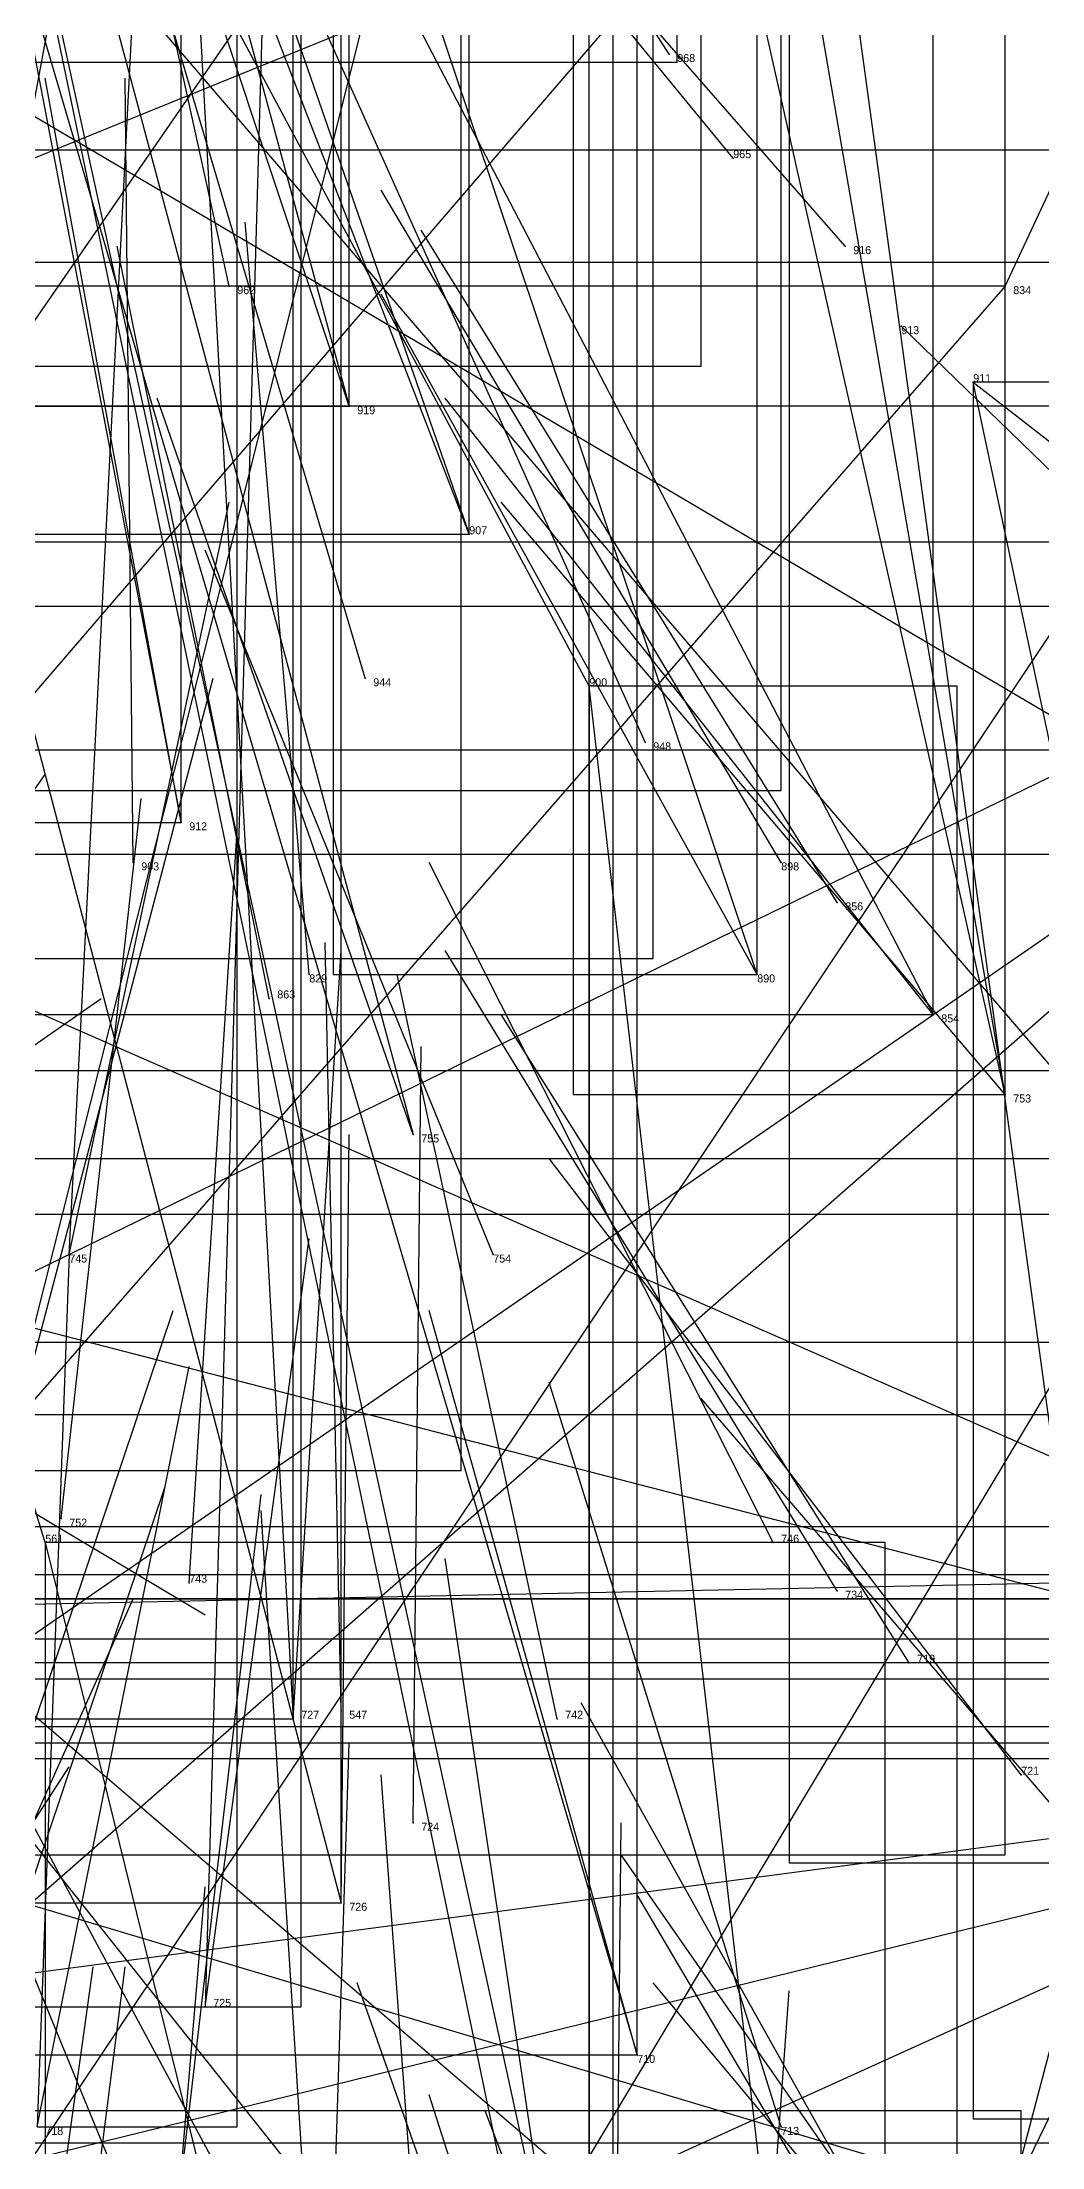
# Model space of a CAD drawing. Extents: x 59.1 to 70.8, y 600.3 to 605.1.
# Drawn here: x 68.2606 to 68.3856, y 601.3845 to 601.6475 of the extents above; entities that cross this region are included whole.
import ezdxf

# ---------------------------------------------------------------- set-up
doc = ezdxf.new("R2010")
doc.units = 0
for name, color, linetype in [('Clients', 3, 'CONTINUOUS'), ('Facilities', 3, 'CONTINUOUS'), ('Facilities_lines', 3, 'CONTINUOUS'), ('Min_max_boxes', 1, 'CONTINUOUS'), ('Normals', 1, 'CONTINUOUS'), ('Source_points', 5, 'CONTINUOUS'), ('Text', 3, 'CONTINUOUS')]:
    doc.layers.add(name, color=color, linetype=linetype)

msp = doc.modelspace()

# ---------------------------------------------------------------- linework, layer by layer
at = {"layer": 'Clients', "color": 5}
for p in [(68.377, 601.605, 446.328), (68.299, 601.602, 446.477), (68.314, 601.586, 446.417), (68.329, 601.567, 446.36), (68.278, 601.55, 446.403), (68.372, 601.526, 446.128), (68.307, 601.511, 446.187), (68.292, 601.438, 445.954), (68.298, 601.415, 445.972), (68.281, 601.402, 445.914), (68.335, 601.396, 445.782)]:
    msp.add_point(p, dxfattribs=at)
at = {"layer": 'Facilities', "color": 3}
for p in [(68.339, 601.646, 446.563), (68.347, 601.633, 446.506), (68.361, 601.622, 446.445), (68.284, 601.617, 446.535), (68.381, 601.617, 445.296), (68.368, 601.612, 446.387), (68.301, 601.568, 446.461), (68.336, 601.56, 446.303), (68.272, 601.545, 446.303), (68.353, 601.545, 446.245), (68.36, 601.54, 446.185), (68.294, 601.531, 445.103), (68.35, 601.531, 446.277), (68.289, 601.528, 446.243), (68.381, 601.516, 446.068), (68.264, 601.496, 446.052), (68.317, 601.496, 446.129), (68.263, 601.463, 446.117), (68.261, 601.46, 444.908), (68.352, 601.46, 446.011), (68.279, 601.455, 446.013), (68.36, 601.454, 445.953), (68.369, 601.445, 445.895), (68.298, 601.439, 444.831), (68.325, 601.438, 446.025), (68.383, 601.431, 445.837), (68.307, 601.425, 445.899), (68.353, 601.387, 445.829)]:
    msp.add_point(p, dxfattribs=at)
at = {"layer": 'Facilities_lines', "color": 3}
for p, q in [((68.168, 602.085, 446.956), (68.299, 601.602, 446.477)), ((68.127, 601.996, 446.718), (68.372, 601.526, 446.128)), ((68.266, 601.91, 446.342), (68.292, 601.438, 445.954)), ((68.264, 601.496, 446.052), (68.285, 601.907, 446.386)), ((68.197, 601.865, 446.239), (68.335, 601.396, 445.782)), ((68.22, 601.853, 447.272), (68.278, 601.55, 446.403)), ((68.223, 601.848, 446.163), (68.314, 601.586, 446.417)), ((68.404, 601.822, 446.344), (68.146, 601.448, 445.749)), ((68.293, 601.821, 446.099), (68.237, 601.518, 446.293)), ((68.293, 601.821, 446.099), (68.281, 601.402, 445.914)), ((68.14, 601.807, 446.215), (68.436, 601.462, 445.721)), ((68.236, 601.776, 445.965), (68.332, 601.314, 445.558)), ((68.236, 601.776, 445.965), (68.307, 601.511, 446.187)), ((68.329, 601.762, 445.825), (68.205, 601.271, 445.438)), ((68.381, 601.516, 446.068), (68.327, 601.756, 446.837)), ((68.242, 601.745, 445.762), (68.408, 600.985, 444.661)), ((68.114, 601.724, 446.228), (68.462, 601.519, 445.452)), ((68.392, 601.72, 445.829), (68.182, 601.476, 445.993)), ((68.381, 601.516, 446.068), (68.346, 601.719, 446.741)), ((68.394, 601.42, 445.779), (68.354, 601.713, 446.684)), ((68.444, 601.708, 446.172), (68.122, 601.577, 445.775)), ((68.35, 601.531, 446.277), (68.297, 601.689, 446.738)), ((68.231, 601.67, 446.616), (68.298, 601.415, 445.972)), ((68.427, 601.634, 445.443), (68.165, 601.242, 445.259)), ((68.381, 601.617, 445.296), (68.21, 601.421, 445.88)), ((68.423, 601.388, 445.549), (68.377, 601.605, 446.328)), ((68.466, 601.596, 445.746), (68.112, 601.286, 445.022)), ((68.451, 601.587, 445.594), (68.118, 601.425, 445.438)), ((68.45, 601.443, 445.135), (68.126, 601.585, 445.913)), ((68.451, 601.587, 445.594), (68.149, 601.083, 444.552)), ((68.361, 601.289, 445.44), (68.329, 601.567, 446.36)), ((68.42, 601.559, 445.373), (68.118, 601.351, 445.274)), ((68.155, 601.528, 445.216), (68.461, 601.266, 445.032)), ((68.139, 601.518, 445.335), (68.46, 601.435, 445.428)), ((68.197, 601.501, 445.061), (68.415, 601.227, 445.082)), ((68.264, 601.496, 446.052), (68.26, 601.387, 445.858)), ((68.227, 601.485, 444.985), (68.444, 600.957, 444.458)), ((68.227, 601.485, 444.985), (68.397, 601.169, 445.066)), ((68.261, 601.46, 444.908), (68.366, 601.034, 444.74)), ((68.437, 601.456, 445.073), (68.151, 601.45, 445.814)), ((68.131, 601.453, 445.105), (68.456, 601.356, 445.257)), ((68.131, 601.453, 445.105), (68.443, 601.453, 445.602)), ((68.458, 601.437, 445.31), (68.129, 601.288, 444.874)), ((68.462, 601.433, 445.252), (68.099, 601.385, 445.186)), ((68.463, 601.433, 445.193), (68.113, 601.347, 445.209))]:
    msp.add_line(p, q, dxfattribs=at)
at = {"layer": 'Min_max_boxes', "color": 1}
for p, q in [((68.299, 601.602, 446.477), (68.299, 602.085, 446.477)), ((68.299, 601.602, 447.588), (68.299, 602.085, 447.588)), ((68.34, 601.645, 446.338), (68.34, 602.041, 446.338)), ((68.34, 601.645, 447.042), (68.34, 602.041, 447.042)), ((68.313, 601.469, 445.934), (68.313, 602.023, 445.934)), ((68.313, 601.469, 447.277), (68.313, 602.023, 447.277)), ((68.372, 601.526, 446.128), (68.372, 601.996, 446.128)), ((68.372, 601.526, 446.718), (68.372, 601.996, 446.718)), ((68.337, 601.533, 446.164), (68.337, 601.949, 446.164)), ((68.337, 601.533, 446.599), (68.337, 601.949, 446.599)), ((68.353, 601.554, 446.243), (68.353, 601.92, 446.243)), ((68.353, 601.554, 446.375), (68.353, 601.92, 446.375)), ((68.292, 601.438, 445.954), (68.292, 601.91, 445.954)), ((68.292, 601.438, 446.654), (68.292, 601.91, 446.654)), ((68.285, 601.387, 445.858), (68.285, 601.907, 445.858)), ((68.285, 601.387, 446.386), (68.285, 601.907, 446.386)), ((68.335, 601.396, 445.782), (68.335, 601.865, 445.782)), ((68.335, 601.396, 446.239), (68.335, 601.865, 446.239)), ((68.343, 601.607, 446.312), (68.343, 601.866, 446.312)), ((68.343, 601.607, 447.045), (68.343, 601.866, 447.045)), ((68.278, 601.55, 446.403), (68.278, 601.853, 446.403)), ((68.278, 601.55, 447.272), (68.278, 601.853, 447.272)), ((68.314, 601.586, 446.163), (68.314, 601.848, 446.163)), ((68.314, 601.586, 446.417), (68.314, 601.848, 446.417)), ((68.293, 601.402, 445.914), (68.293, 601.821, 445.914)), ((68.293, 601.402, 446.293), (68.293, 601.821, 446.293)), ((68.332, 601.314, 445.558), (68.332, 601.776, 445.558)), ((68.332, 601.314, 446.187), (68.332, 601.776, 446.187)), ((68.329, 601.271, 445.438), (68.329, 601.762, 445.438)), ((68.329, 601.271, 445.825), (68.329, 601.762, 445.825)), ((68.327, 601.756, 446.068), (68.327, 601.516, 446.068)), ((68.327, 601.756, 446.837), (68.327, 601.516, 446.837)), ((68.381, 601.516, 446.068), (68.381, 601.756, 446.068)), ((68.381, 601.516, 446.837), (68.381, 601.756, 446.837)), ((68.298, 601.415, 445.972), (68.298, 601.72, 445.972)), ((68.298, 601.415, 446.937), (68.298, 601.72, 446.937)), ((68.354, 601.713, 445.779), (68.354, 601.42, 445.779)), ((68.354, 601.713, 446.684), (68.354, 601.42, 446.684)), ((68.297, 601.689, 446.277), (68.297, 601.531, 446.277)), ((68.297, 601.689, 446.738), (68.297, 601.531, 446.738)), ((68.35, 601.531, 446.277), (68.35, 601.689, 446.277)), ((68.35, 601.531, 446.738), (68.35, 601.689, 446.738)), ((68.109, 601.645, 446.338), (68.34, 601.645, 446.338)), ((68.109, 601.645, 447.042), (68.34, 601.645, 447.042)), ((68.34, 601.645, 446.338), (68.34, 601.645, 447.042)), ((68.427, 601.634, 445.259), (68.165, 601.634, 445.259)), ((68.427, 601.634, 445.443), (68.165, 601.634, 445.443)), ((68.078, 601.62, 446.097), (68.445, 601.62, 446.097)), ((68.078, 601.62, 446.929), (68.445, 601.62, 446.929)), ((68.381, 601.617, 445.296), (68.21, 601.617, 445.296)), ((68.381, 601.617, 445.88), (68.21, 601.617, 445.88)), ((68.381, 601.421, 445.296), (68.381, 601.617, 445.296)), ((68.381, 601.421, 445.88), (68.381, 601.617, 445.88)), ((68.381, 601.617, 445.296), (68.381, 601.617, 445.88)), ((68.117, 601.607, 446.312), (68.343, 601.607, 446.312)), ((68.117, 601.607, 447.045), (68.343, 601.607, 447.045)), ((68.343, 601.607, 446.312), (68.343, 601.607, 447.045)), ((68.423, 601.605, 445.549), (68.377, 601.605, 445.549)), ((68.377, 601.605, 445.549), (68.377, 601.388, 445.549)), ((68.423, 601.605, 446.328), (68.377, 601.605, 446.328)), ((68.377, 601.605, 446.328), (68.377, 601.388, 446.328)), ((68.377, 601.605, 445.549), (68.377, 601.605, 446.328)), ((68.466, 601.602, 445.022), (68.112, 601.602, 445.022)), ((68.466, 601.602, 445.747), (68.112, 601.602, 445.747)), ((68.168, 601.602, 446.477), (68.299, 601.602, 446.477)), ((68.168, 601.602, 447.588), (68.299, 601.602, 447.588)), ((68.299, 601.602, 446.477), (68.299, 601.602, 447.588)), ((68.45, 601.585, 445.135), (68.126, 601.585, 445.135)), ((68.45, 601.585, 445.913), (68.126, 601.585, 445.913)), ((68.223, 601.586, 446.163), (68.314, 601.586, 446.163)), ((68.223, 601.586, 446.417), (68.314, 601.586, 446.417)), ((68.314, 601.586, 446.163), (68.314, 601.586, 446.417)), ((68.056, 601.577, 445.775), (68.444, 601.577, 445.775)), ((68.056, 601.577, 446.899), (68.444, 601.577, 446.899)), ((68.375, 601.567, 445.44), (68.329, 601.567, 445.44)), ((68.329, 601.567, 445.44), (68.329, 601.289, 445.44)), ((68.375, 601.567, 446.36), (68.329, 601.567, 446.36)), ((68.329, 601.567, 446.36), (68.329, 601.289, 446.36)), ((68.329, 601.567, 445.44), (68.329, 601.567, 446.36)), ((68.375, 601.289, 445.44), (68.375, 601.567, 445.44)), ((68.375, 601.289, 446.36), (68.375, 601.567, 446.36)), ((68.375, 601.567, 445.44), (68.375, 601.567, 446.36)), ((68.42, 601.559, 445.274), (68.118, 601.559, 445.274)), ((68.42, 601.559, 445.373), (68.118, 601.559, 445.373)), ((68.18, 601.554, 446.243), (68.353, 601.554, 446.243)), ((68.18, 601.554, 446.375), (68.353, 601.554, 446.375)), ((68.353, 601.554, 446.243), (68.353, 601.554, 446.375)), ((68.22, 601.55, 446.403), (68.278, 601.55, 446.403)), ((68.22, 601.55, 447.272), (68.278, 601.55, 447.272)), ((68.278, 601.55, 446.403), (68.278, 601.55, 447.272)), ((68.46, 601.546, 445.335), (68.13, 601.546, 445.335)), ((68.46, 601.546, 445.428), (68.13, 601.546, 445.428)), ((68.162, 601.533, 446.164), (68.337, 601.533, 446.164)), ((68.162, 601.533, 446.599), (68.337, 601.533, 446.599)), ((68.337, 601.533, 446.164), (68.337, 601.533, 446.599)), ((68.297, 601.531, 446.277), (68.35, 601.531, 446.277)), ((68.297, 601.531, 446.738), (68.35, 601.531, 446.738)), ((68.297, 601.531, 446.277), (68.297, 601.531, 446.738)), ((68.35, 601.531, 446.277), (68.35, 601.531, 446.738)), ((68.127, 601.526, 446.128), (68.372, 601.526, 446.128)), ((68.127, 601.526, 446.718), (68.372, 601.526, 446.718)), ((68.372, 601.526, 446.128), (68.372, 601.526, 446.718)), ((68.114, 601.519, 445.452), (68.462, 601.519, 445.452)), ((68.114, 601.519, 446.228), (68.462, 601.519, 446.228)), ((68.327, 601.516, 446.068), (68.381, 601.516, 446.068)), ((68.327, 601.516, 446.837), (68.381, 601.516, 446.837)), ((68.327, 601.516, 446.068), (68.327, 601.516, 446.837)), ((68.381, 601.516, 446.068), (68.381, 601.516, 446.837)), ((68.13, 601.508, 445.856), (68.421, 601.508, 445.856)), ((68.13, 601.508, 446.131), (68.421, 601.508, 446.131)), ((68.415, 601.501, 445.061), (68.197, 601.501, 445.061)), ((68.415, 601.501, 445.082), (68.197, 601.501, 445.082)), ((68.444, 601.485, 444.458), (68.227, 601.485, 444.458)), ((68.444, 601.485, 445.066), (68.227, 601.485, 445.066)), ((68.182, 601.476, 445.829), (68.392, 601.476, 445.829)), ((68.182, 601.476, 445.993), (68.392, 601.476, 445.993)), ((68.053, 601.469, 445.934), (68.313, 601.469, 445.934)), ((68.053, 601.469, 447.277), (68.313, 601.469, 447.277)), ((68.313, 601.469, 445.934), (68.313, 601.469, 447.277)), ((68.14, 601.462, 445.721), (68.436, 601.462, 445.721)), ((68.14, 601.462, 446.406), (68.436, 601.462, 446.406)), ((68.366, 601.46, 444.74), (68.261, 601.46, 444.74)), ((68.261, 601.46, 444.74), (68.261, 601.034, 444.74)), ((68.366, 601.46, 444.908), (68.261, 601.46, 444.908)), ((68.261, 601.46, 444.908), (68.261, 601.034, 444.908)), ((68.261, 601.46, 444.74), (68.261, 601.46, 444.908)), ((68.366, 601.034, 444.74), (68.366, 601.46, 444.74)), ((68.366, 601.034, 444.908), (68.366, 601.46, 444.908)), ((68.366, 601.46, 444.74), (68.366, 601.46, 444.908)), ((68.437, 601.456, 444.586), (68.151, 601.456, 444.586)), ((68.437, 601.456, 445.814), (68.151, 601.456, 445.814)), ((68.456, 601.453, 445.105), (68.131, 601.453, 445.105)), ((68.456, 601.453, 445.602), (68.131, 601.453, 445.602)), ((68.146, 601.448, 445.749), (68.404, 601.448, 445.749)), ((68.146, 601.448, 446.344), (68.404, 601.448, 446.344)), ((68.126, 601.443, 445.135), (68.45, 601.443, 445.135)), ((68.126, 601.443, 445.913), (68.45, 601.443, 445.913)), ((68.548, 601.445, 444.122), (68.146, 601.445, 444.122)), ((68.548, 601.445, 445.029), (68.146, 601.445, 445.029)), ((68.217, 601.438, 445.954), (68.292, 601.438, 445.954)), ((68.217, 601.438, 446.654), (68.292, 601.438, 446.654)), ((68.292, 601.438, 445.954), (68.292, 601.438, 446.654)), ((68.458, 601.437, 444.874), (68.129, 601.437, 444.874)), ((68.458, 601.437, 445.31), (68.129, 601.437, 445.31)), ((68.462, 601.433, 445.186), (68.099, 601.433, 445.186)), ((68.462, 601.433, 445.252), (68.099, 601.433, 445.252)), ((68.463, 601.433, 445.193), (68.113, 601.433, 445.193)), ((68.463, 601.433, 445.209), (68.113, 601.433, 445.209)), ((68.13, 601.435, 445.335), (68.46, 601.435, 445.335)), ((68.13, 601.435, 445.428), (68.46, 601.435, 445.428)), ((68.21, 601.421, 445.296), (68.381, 601.421, 445.296)), ((68.21, 601.421, 445.88), (68.381, 601.421, 445.88)), ((68.354, 601.42, 445.779), (68.394, 601.42, 445.779)), ((68.354, 601.42, 446.684), (68.394, 601.42, 446.684)), ((68.354, 601.42, 445.779), (68.354, 601.42, 446.684)), ((68.381, 601.421, 445.296), (68.381, 601.421, 445.88)), ((68.207, 601.415, 445.972), (68.298, 601.415, 445.972)), ((68.207, 601.415, 446.937), (68.298, 601.415, 446.937)), ((68.298, 601.415, 445.972), (68.298, 601.415, 446.937)), ((68.237, 601.402, 445.914), (68.293, 601.402, 445.914)), ((68.237, 601.402, 446.293), (68.293, 601.402, 446.293)), ((68.293, 601.402, 445.914), (68.293, 601.402, 446.293)), ((68.197, 601.396, 445.782), (68.335, 601.396, 445.782)), ((68.197, 601.396, 446.239), (68.335, 601.396, 446.239)), ((68.335, 601.396, 445.782), (68.335, 601.396, 446.239)), ((68.383, 601.389, 444.721), (68.235, 601.389, 444.721)), ((68.383, 601.389, 445.125), (68.235, 601.389, 445.125)), ((68.377, 601.388, 445.549), (68.423, 601.388, 445.549)), ((68.377, 601.388, 446.328), (68.423, 601.388, 446.328)), ((68.377, 601.388, 445.549), (68.377, 601.388, 446.328)), ((68.383, 601.182, 444.721), (68.383, 601.389, 444.721)), ((68.383, 601.182, 445.125), (68.383, 601.389, 445.125)), ((68.383, 601.389, 444.721), (68.383, 601.389, 445.125)), ((68.26, 601.387, 445.858), (68.285, 601.387, 445.858)), ((68.26, 601.387, 446.386), (68.285, 601.387, 446.386)), ((68.285, 601.387, 445.858), (68.285, 601.387, 446.386)), ((68.099, 601.385, 445.186), (68.462, 601.385, 445.186)), ((68.099, 601.385, 445.252), (68.462, 601.385, 445.252))]:
    msp.add_line(p, q, dxfattribs=at)
at = {"layer": 'Normals', "color": 1}
for p, q in [((68.339, 601.646, 446.563), (68.288, 601.725, 446.529)), ((68.284, 601.617, 446.535), (68.264, 601.708, 446.499)), ((68.347, 601.633, 446.506), (68.287, 601.706, 446.474)), ((68.381, 601.617, 445.296), (68.422, 601.705, 445.272)), ((68.361, 601.622, 446.445), (68.298, 601.694, 446.416)), ((68.299, 601.602, 446.477), (68.269, 601.692, 446.445)), ((68.314, 601.586, 446.417), (68.28, 601.674, 446.384)), ((68.301, 601.568, 446.461), (68.274, 601.659, 446.431)), ((68.329, 601.567, 446.36), (68.284, 601.651, 446.33)), ((68.336, 601.56, 446.303), (68.296, 601.649, 446.279)), ((68.278, 601.55, 446.403), (68.261, 601.643, 446.37)), ((68.272, 601.545, 446.303), (68.271, 601.643, 446.283)), ((68.353, 601.545, 446.245), (68.303, 601.629, 446.222)), ((68.294, 601.531, 445.103), (68.286, 601.625, 445.07)), ((68.289, 601.528, 446.243), (68.27, 601.622, 446.214)), ((68.36, 601.54, 446.185), (68.308, 601.624, 446.169)), ((68.35, 601.531, 446.277), (68.303, 601.616, 446.252)), ((68.368, 601.612, 446.387), (68.436, 601.546, 446.418)), ((68.377, 601.605, 446.328), (68.454, 601.545, 446.351)), ((68.307, 601.511, 446.187), (68.275, 601.603, 446.162)), ((68.372, 601.526, 446.128), (68.311, 601.603, 446.107)), ((68.264, 601.496, 446.052), (68.284, 601.59, 446.025)), ((68.381, 601.516, 446.068), (68.318, 601.59, 446.045)), ((68.317, 601.496, 446.129), (68.281, 601.584, 446.097)), ((68.258, 601.477, 446.07), (68.282, 601.568, 446.037)), ((68.205, 601.477, 445.93), (68.261, 601.556, 445.906)), ((68.263, 601.463, 446.117), (68.273, 601.553, 446.075)), ((68.279, 601.455, 446.013), (68.285, 601.549, 445.98)), ((68.261, 601.46, 444.908), (68.234, 601.548, 444.869)), ((68.352, 601.46, 446.011), (68.309, 601.545, 445.98)), ((68.298, 601.439, 444.831), (68.296, 601.535, 444.804)), ((68.292, 601.438, 445.954), (68.298, 601.534, 445.925)), ((68.36, 601.454, 445.953), (68.311, 601.534, 445.918)), ((68.325, 601.438, 446.025), (68.305, 601.531, 445.993)), ((68.186, 601.471, 445.792), (68.268, 601.528, 445.78)), ((68.369, 601.445, 445.895), (68.318, 601.526, 445.865)), ((68.307, 601.425, 445.899), (68.308, 601.522, 445.876)), ((68.298, 601.415, 445.972), (68.299, 601.511, 445.945)), ((68.383, 601.431, 445.837), (68.324, 601.508, 445.812)), ((68.197, 601.501, 445.061), (68.281, 601.451, 445.08)), ((68.281, 601.402, 445.914), (68.294, 601.498, 445.889)), ((68.247, 601.4, 445.786), (68.277, 601.489, 445.752)), ((68.335, 601.396, 445.782), (68.309, 601.489, 445.755)), ((68.26, 601.387, 445.858), (68.279, 601.482, 445.832)), ((68.353, 601.387, 445.829), (68.324, 601.48, 445.805)), ((68.406, 601.405, 445.665), (68.343, 601.478, 445.64)), ((68.384, 601.383, 444.756), (68.426, 601.47, 444.73)), ((68.246, 601.378, 445.801), (68.276, 601.467, 445.768)), ((68.277, 601.372, 445.727), (68.288, 601.466, 445.695)), ((68.294, 601.369, 445.621), (68.288, 601.464, 445.591)), ((68.325, 601.364, 445.776), (68.311, 601.458, 445.745)), ((68.233, 601.366, 445.741), (68.272, 601.453, 445.712)), ((68.375, 601.356, 445.608), (68.328, 601.44, 445.58)), ((68.296, 601.341, 445.726), (68.299, 601.435, 445.692)), ((68.212, 601.352, 445.683), (68.264, 601.432, 445.655)), ((68.31, 601.336, 445.612), (68.303, 601.431, 445.58)), ((68.332, 601.329, 444.49), (68.333, 601.425, 444.464)), ((68.388, 601.342, 445.551), (68.333, 601.421, 445.525)), ((68.368, 601.326, 444.532), (68.393, 601.421, 444.514)), ((68.273, 601.323, 445.668), (68.281, 601.417, 445.635)), ((68.384, 601.333, 445.617), (68.335, 601.416, 445.591)), ((68.254, 601.314, 445.521), (68.267, 601.407, 445.488)), ((68.259, 601.313, 445.611), (68.271, 601.407, 445.58)), ((68.332, 601.314, 445.558), (68.3, 601.405, 445.531)), ((68.398, 601.332, 445.493), (68.337, 601.405, 445.462)), ((68.347, 601.308, 444.462), (68.354, 601.404, 444.434)), ((68.338, 601.3, 445.571), (68.309, 601.391, 445.542)), ((68.35, 601.3, 445.5), (68.316, 601.389, 445.47))]:
    msp.add_line(p, q, dxfattribs=at)
at = {"layer": 'Source_points', "color": 5}
for p in [(68.339, 601.646, 446.563), (68.347, 601.633, 446.506), (68.361, 601.622, 446.445), (68.284, 601.617, 446.535), (68.381, 601.617, 445.296), (68.368, 601.612, 446.387), (68.377, 601.605, 446.328), (68.299, 601.602, 446.477), (68.314, 601.586, 446.417), (68.301, 601.568, 446.461), (68.329, 601.567, 446.36), (68.336, 601.56, 446.303), (68.278, 601.55, 446.403), (68.272, 601.545, 446.303), (68.353, 601.545, 446.245), (68.36, 601.54, 446.185), (68.294, 601.531, 445.103), (68.35, 601.531, 446.277), (68.289, 601.528, 446.243), (68.372, 601.526, 446.128), (68.381, 601.516, 446.068), (68.307, 601.511, 446.187), (68.264, 601.496, 446.052), (68.317, 601.496, 446.129), (68.263, 601.463, 446.117), (68.261, 601.46, 444.908), (68.352, 601.46, 446.011), (68.279, 601.455, 446.013), (68.36, 601.454, 445.953), (68.369, 601.445, 445.895), (68.292, 601.438, 445.954), (68.298, 601.439, 444.831), (68.325, 601.438, 446.025), (68.383, 601.431, 445.837), (68.307, 601.425, 445.899), (68.298, 601.415, 445.972), (68.281, 601.402, 445.914), (68.335, 601.396, 445.782), (68.353, 601.387, 445.829)]:
    msp.add_point(p, dxfattribs=at)

# ---------------------------------------------------------------- texts
at = {"layer": 'Text', "color": 3}
for s, p in [('968', (68.34, 601.645, 446.563)), ('965', (68.347, 601.633, 446.506)), ('916', (68.362, 601.621, 446.445)), ('962', (68.285, 601.616, 446.535)), ('834', (68.382, 601.616, 445.296)), ('913', (68.368, 601.611, 446.387)), ('911', (68.377, 601.605, 446.328)), ('919', (68.3, 601.601, 446.477)), ('907', (68.314, 601.586, 446.417)), ('944', (68.302, 601.567, 446.461)), ('900', (68.329, 601.567, 446.36)), ('948', (68.337, 601.559, 446.303)), ('912', (68.279, 601.549, 446.403)), ('903', (68.273, 601.544, 446.303)), ('898', (68.353, 601.544, 446.245)), ('856', (68.361, 601.539, 446.185)), ('829', (68.294, 601.53, 445.103)), ('890', (68.35, 601.53, 446.277)), ('863', (68.29, 601.528, 446.243)), ('854', (68.373, 601.525, 446.128)), ('753', (68.382, 601.515, 446.068)), ('755', (68.308, 601.51, 446.187)), ('745', (68.264, 601.495, 446.052)), ('754', (68.317, 601.495, 446.129)), ('752', (68.264, 601.462, 446.117)), ('561', (68.261, 601.46, 444.908)), ('746', (68.353, 601.46, 446.011)), ('743', (68.279, 601.455, 446.013)), ('734', (68.361, 601.453, 445.953)), ('719', (68.37, 601.445, 445.895)), ('727', (68.293, 601.438, 445.954)), ('547', (68.299, 601.438, 444.831)), ('742', (68.326, 601.438, 446.025)), ('721', (68.383, 601.431, 445.837)), ('724', (68.308, 601.424, 445.899)), ('726', (68.299, 601.414, 445.972)), ('725', (68.282, 601.402, 445.914)), ('710', (68.335, 601.395, 445.782)), ('718', (68.261, 601.386, 445.858)), ('713', (68.353, 601.386, 445.829))]:
    msp.add_text(s, height=0.001, dxfattribs=at).set_placement(p)

doc.saveas('drawing.dxf')
